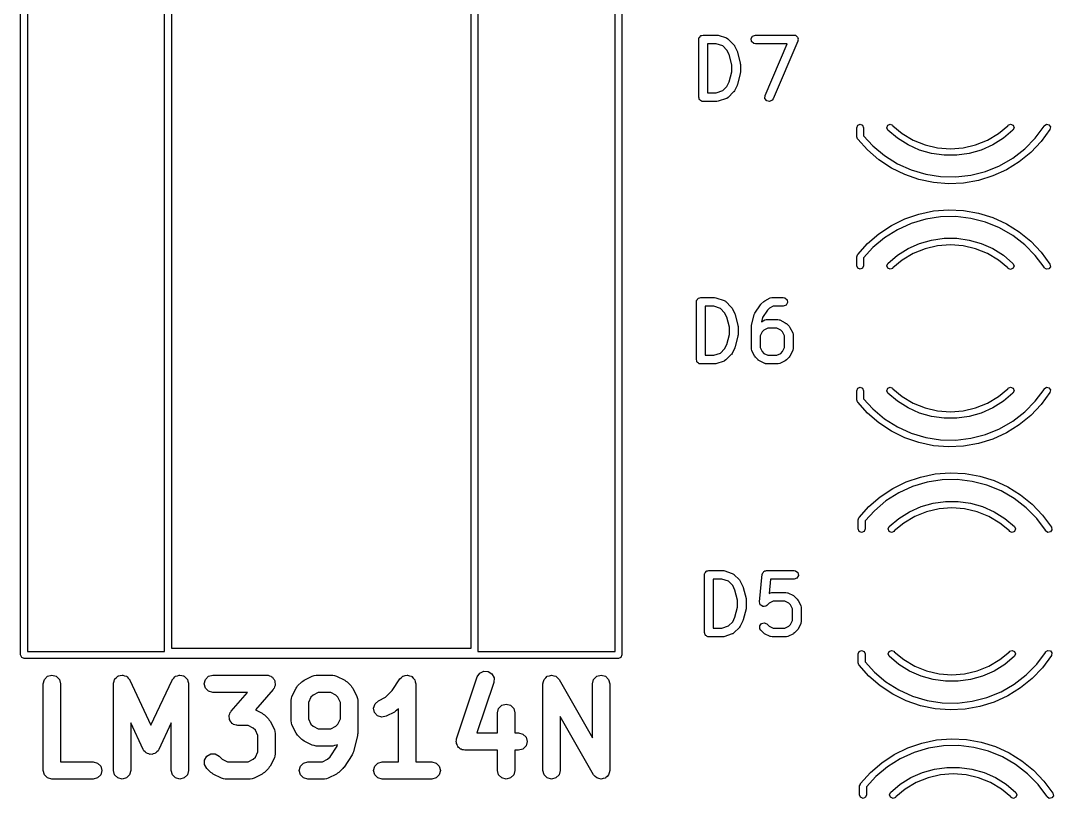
# Model space of a CAD drawing. Extents: x 10 to 287, y -200 to -10.
# Drawn here: x 156.92 to 174.78, y -107.31 to -93.86 of the extents above; entities that cross this region are included whole.
import ezdxf

# ---------------------------------------------------------------- set-up
doc = ezdxf.new("R2010")
doc.units = 0
doc.layers.add('BLACK', color=7, linetype='CONTINUOUS')

msp = doc.modelspace()

# ---------------------------------------------------------------- linework, layer by layer
at = {"layer": 'BLACK', "linetype": 'CONTINUOUS'}
for p, q in [((156.92, -104.83), (156.92, -81.73)), ((157.04, -81.79), (157.04, -104.77)), ((159.41, -104.77), (159.41, -81.79)), ((164.83, -81.79), (164.83, -104.77)), ((167.2, -104.77), (167.2, -81.79)), ((167.32, -81.73), (167.32, -104.83)), ((159.53, -81.85), (159.53, -104.71)), ((164.71, -104.71), (164.71, -81.85)), ((168.664, -94.1418), (168.674, -94.1249)), ((168.674, -94.1249), (168.68, -94.1226)), ((168.68, -94.1226), (168.684, -94.1174)), ((168.684, -94.1174), (168.704, -94.114)), ((168.704, -94.114), (168.722, -94.1074)), ((168.722, -94.1074), (168.96, -94.1074)), ((168.96, -94.1074), (168.982, -94.1113)), ((168.982, -94.1113), (168.984, -94.1112)), ((168.984, -94.1112), (169.127, -94.1588)), ((169.553, -94.1694), (169.578, -94.1249)), ((169.578, -94.1249), (169.627, -94.1074)), ((169.627, -94.1074), (170.293, -94.1074)), ((170.293, -94.1074), (170.319, -94.1119)), ((170.319, -94.1119), (170.326, -94.1176)), ((170.326, -94.1176), (170.334, -94.1196)), ((170.334, -94.1196), (170.345, -94.1336)), ((168.647, -94.1824), (168.649, -94.1726)), ((168.647, -95.1824), (168.647, -94.1824)), ((168.648, -94.1694), (168.65, -94.1665)), ((168.649, -94.1726), (168.648, -94.1694)), ((168.65, -94.1665), (168.651, -94.1567)), ((168.651, -94.1567), (168.664, -94.1418)), ((168.797, -94.2574), (168.797, -95.1074)), ((168.948, -94.2574), (168.797, -94.2574)), ((169.062, -94.2956), (168.948, -94.2574)), ((169.136, -94.3697), (169.062, -94.2956)), ((169.127, -94.1588), (169.149, -94.1713)), ((169.149, -94.1713), (169.152, -94.1751)), ((169.152, -94.1751), (169.156, -94.177)), ((169.156, -94.177), (169.251, -94.2722)), ((169.251, -94.2722), (169.264, -94.2906)), ((169.264, -94.2906), (169.265, -94.2917)), ((169.265, -94.2917), (169.313, -94.3869)), ((169.562, -94.2199), (169.553, -94.1694)), ((169.601, -94.2529), (169.562, -94.2199)), ((169.627, -94.2574), (169.601, -94.2529)), ((170.18, -94.2574), (169.627, -94.2574)), ((169.796, -95.1528), (170.18, -94.2574)), ((170.362, -94.2119), (169.934, -95.2119)), ((170.345, -94.1336), (170.358, -94.1449)), ((170.358, -94.1449), (170.36, -94.1536)), ((170.36, -94.1536), (170.365, -94.1607)), ((170.363, -94.2031), (170.362, -94.2119)), ((170.367, -94.1954), (170.363, -94.2031)), ((170.365, -94.1607), (170.364, -94.1782)), ((170.364, -94.1782), (170.367, -94.1954)), ((169.175, -94.4467), (169.136, -94.3697)), ((169.218, -94.6202), (169.175, -94.4467)), ((169.313, -94.3869), (169.316, -94.3993)), ((169.316, -94.3993), (169.318, -94.4023)), ((169.318, -94.4023), (169.366, -94.5928)), ((169.218, -94.7446), (169.218, -94.6202)), ((169.366, -94.5928), (169.367, -94.6077)), ((169.367, -94.6077), (169.368, -94.611)), ((169.368, -94.611), (169.368, -94.7538)), ((169.175, -94.9181), (169.218, -94.7446)), ((169.366, -94.772), (169.318, -94.9625)), ((169.368, -94.7538), (169.366, -94.7686)), ((169.366, -94.7686), (169.366, -94.772)), ((169.062, -95.0692), (169.136, -94.9951)), ((169.136, -94.9951), (169.175, -94.9181)), ((169.313, -94.9778), (169.265, -95.0731)), ((169.318, -94.9625), (169.313, -94.9743)), ((169.313, -94.9743), (169.313, -94.9778)), ((168.654, -95.2007), (168.647, -95.1824)), ((168.797, -95.1074), (168.948, -95.1074)), ((168.948, -95.1074), (169.062, -95.0692)), ((169.156, -95.1878), (169.135, -95.2027)), ((169.251, -95.0926), (169.156, -95.1878)), ((169.252, -95.0911), (169.251, -95.0926)), ((169.265, -95.0731), (169.252, -95.0911)), ((169.793, -95.2041), (169.796, -95.1528)), ((168.657, -95.2199), (168.654, -95.2007)), ((168.662, -95.2242), (168.657, -95.2199)), ((168.664, -95.2306), (168.662, -95.2242)), ((168.681, -95.2403), (168.664, -95.2306)), ((168.696, -95.2529), (168.681, -95.2403)), ((168.706, -95.2546), (168.696, -95.2529)), ((168.709, -95.2562), (168.706, -95.2546)), ((168.712, -95.2557), (168.709, -95.2562)), ((168.722, -95.2574), (168.712, -95.2557)), ((168.96, -95.2574), (168.722, -95.2574)), ((168.962, -95.2568), (168.96, -95.2574)), ((168.984, -95.2535), (168.962, -95.2568)), ((169.127, -95.2059), (168.984, -95.2535)), ((169.13, -95.2031), (169.127, -95.2059)), ((169.135, -95.2027), (169.13, -95.2031)), ((169.824, -95.2451), (169.793, -95.2041)), ((169.874, -95.2569), (169.824, -95.2451)), ((169.919, -95.2337), (169.874, -95.2569)), ((169.934, -95.2119), (169.919, -95.2337)), ((171.38, -95.71), (171.398, -95.6676)), ((171.38, -95.866), (171.38, -95.71)), ((171.398, -95.6676), (171.44, -95.65)), ((171.44, -95.65), (171.482, -95.6676)), ((171.482, -95.6676), (171.5, -95.71)), ((171.5, -95.71), (171.5, -95.8492)), ((171.899, -95.7111), (171.916, -95.6684)), ((171.917, -95.7532), (171.899, -95.7111)), ((171.916, -95.6684), (171.958, -95.65)), ((171.958, -95.65), (172.001, -95.6668)), ((172.001, -95.6668), (172.004, -95.6754)), ((172.004, -95.6754), (172.168, -95.8108)), ((173.832, -95.8107), (173.996, -95.6752)), ((173.996, -95.6752), (173.999, -95.6666)), ((173.999, -95.6666), (174.042, -95.6498)), ((174.042, -95.6498), (174.084, -95.6682)), ((174.101, -95.7109), (174.083, -95.753)), ((174.084, -95.6682), (174.101, -95.7109)), ((174.469, -95.8887), (174.62, -95.686)), ((174.62, -95.686), (174.622, -95.6761)), ((174.622, -95.6761), (174.66, -95.65)), ((174.66, -95.65), (174.705, -95.6582)), ((174.705, -95.6582), (174.731, -95.6959)), ((174.731, -95.6959), (174.723, -95.7411)), ((171.388, -95.8853), (171.38, -95.866)), ((171.393, -95.9028), (171.388, -95.8853)), ((171.397, -95.9074), (171.393, -95.9028)), ((171.393, -95.9028), (171.393, -95.9028)), ((171.398, -95.9084), (171.397, -95.9074)), ((171.398, -95.9087), (171.398, -95.9084)), ((171.567, -96.0955), (171.398, -95.9087)), ((171.5, -95.8492), (171.66, -96.0251)), ((172.084, -95.8928), (171.917, -95.7532)), ((171.917, -95.7532), (171.917, -95.7532)), ((172.268, -96.0079), (172.084, -95.8928)), ((172.168, -95.8108), (172.359, -95.924)), ((173.642, -95.9239), (173.832, -95.8107)), ((173.916, -95.8926), (173.732, -96.0077)), ((174.083, -95.753), (173.916, -95.8926)), ((174.285, -96.0758), (174.469, -95.8887)), ((174.723, -95.7411), (174.569, -95.9497)), ((174.723, -95.7411), (174.723, -95.7411)), ((171.66, -96.0251), (171.861, -96.1935)), ((172.467, -96.0962), (172.268, -96.0079)), ((172.359, -95.924), (172.564, -96.0068)), ((172.564, -96.0068), (172.779, -96.0573)), ((172.779, -96.0573), (173, -96.0742)), ((173, -96.0742), (173.221, -96.0573)), ((173.221, -96.0573), (173.436, -96.0068)), ((173.436, -96.0068), (173.642, -95.9239)), ((173.732, -96.0077), (173.533, -96.0961)), ((174.078, -96.2363), (174.285, -96.0758)), ((174.569, -95.9497), (174.39, -96.1372)), ((171.763, -96.2647), (171.567, -96.0955)), ((171.979, -96.4078), (171.763, -96.2647)), ((171.861, -96.1935), (172.083, -96.3332)), ((172.676, -96.156), (172.467, -96.0962)), ((172.891, -96.1862), (172.676, -96.156)), ((173.109, -96.1862), (172.891, -96.1862)), ((173.324, -96.156), (173.109, -96.1862)), ((173.533, -96.0961), (173.324, -96.156)), ((173.851, -96.3673), (174.078, -96.2363)), ((174.39, -96.1372), (174.188, -96.3006)), ((172.212, -96.5225), (171.979, -96.4078)), ((172.083, -96.3332), (172.321, -96.4416)), ((172.321, -96.4416), (172.573, -96.5167)), ((173.608, -96.4664), (173.851, -96.3673)), ((173.968, -96.4372), (173.732, -96.545)), ((174.188, -96.3006), (173.968, -96.4372)), ((172.457, -96.6068), (172.212, -96.5225)), ((172.711, -96.6595), (172.457, -96.6068)), ((172.573, -96.5167), (172.832, -96.5572)), ((172.832, -96.5572), (173.094, -96.5622)), ((173.094, -96.5622), (173.354, -96.5318)), ((173.484, -96.622), (173.229, -96.6672)), ((173.354, -96.5318), (173.608, -96.4664)), ((173.732, -96.545), (173.484, -96.622)), ((172.97, -96.6798), (172.711, -96.6595)), ((173.229, -96.6672), (172.97, -96.6798)), ((172.457, -97.2032), (172.711, -97.1505)), ((172.711, -97.1505), (172.97, -97.1302)), ((172.97, -97.1302), (173.229, -97.1428)), ((173.229, -97.1428), (173.484, -97.188)), ((171.979, -97.4022), (172.212, -97.2875)), ((172.212, -97.2875), (172.457, -97.2032)), ((172.573, -97.2933), (172.321, -97.3684)), ((172.832, -97.2528), (172.573, -97.2933)), ((173.094, -97.2478), (172.832, -97.2528)), ((173.354, -97.2782), (173.094, -97.2478)), ((173.608, -97.3436), (173.354, -97.2782)), ((173.484, -97.188), (173.732, -97.265)), ((173.732, -97.265), (173.968, -97.3728)), ((171.763, -97.5453), (171.979, -97.4022)), ((172.083, -97.4768), (171.861, -97.6165)), ((172.321, -97.3684), (172.083, -97.4768)), ((173.851, -97.4427), (173.608, -97.3436)), ((174.078, -97.5737), (173.851, -97.4427)), ((173.968, -97.3728), (174.188, -97.5094)), ((174.188, -97.5094), (174.39, -97.6728)), ((171.567, -97.7145), (171.763, -97.5453)), ((171.861, -97.6165), (171.66, -97.7849)), ((172.467, -97.7138), (172.676, -97.654)), ((172.676, -97.654), (172.891, -97.6238)), ((172.891, -97.6238), (173.109, -97.6238)), ((173.109, -97.6238), (173.324, -97.654)), ((173.324, -97.654), (173.533, -97.7139)), ((174.285, -97.7342), (174.078, -97.5737)), ((174.39, -97.6728), (174.569, -97.8603)), ((171.398, -97.9013), (171.567, -97.7145)), ((171.66, -97.7849), (171.5, -97.9608)), ((172.084, -97.9172), (172.268, -97.8021)), ((172.268, -97.8021), (172.467, -97.7138)), ((172.564, -97.8032), (172.359, -97.886)), ((172.779, -97.7527), (172.564, -97.8032)), ((173, -97.7358), (172.779, -97.7527)), ((173.221, -97.7527), (173, -97.7358)), ((173.436, -97.8032), (173.221, -97.7527)), ((173.642, -97.8861), (173.436, -97.8032)), ((173.533, -97.7139), (173.732, -97.8023)), ((173.732, -97.8023), (173.916, -97.9174)), ((174.469, -97.9213), (174.285, -97.7342)), ((174.569, -97.8603), (174.723, -98.0689)), ((171.38, -97.944), (171.388, -97.9247)), ((171.38, -98.1), (171.38, -97.944)), ((171.388, -97.9247), (171.393, -97.9072)), ((171.393, -97.9072), (171.397, -97.9026)), ((171.393, -97.9072), (171.393, -97.9072)), ((171.397, -97.9026), (171.398, -97.9016)), ((171.398, -97.9016), (171.398, -97.9013)), ((171.5, -97.9608), (171.5, -98.1)), ((171.899, -98.0989), (171.917, -98.0568)), ((171.917, -98.0568), (172.084, -97.9172)), ((171.917, -98.0568), (171.917, -98.0568)), ((172.168, -97.9992), (172.004, -98.1346)), ((172.359, -97.886), (172.168, -97.9992)), ((173.832, -97.9993), (173.642, -97.8861)), ((173.996, -98.1348), (173.832, -97.9993)), ((173.916, -97.9174), (174.083, -98.057)), ((174.62, -98.124), (174.469, -97.9213)), ((171.398, -98.1424), (171.38, -98.1)), ((171.44, -98.16), (171.398, -98.1424)), ((171.482, -98.1424), (171.44, -98.16)), ((171.5, -98.1), (171.482, -98.1424)), ((171.916, -98.1416), (171.899, -98.0989)), ((171.958, -98.16), (171.916, -98.1416)), ((172.001, -98.1432), (171.958, -98.16)), ((172.004, -98.1346), (172.001, -98.1432)), ((173.999, -98.1434), (173.996, -98.1348)), ((174.042, -98.1602), (173.999, -98.1434)), ((174.084, -98.1418), (174.042, -98.1602)), ((174.083, -98.057), (174.101, -98.0991)), ((174.101, -98.0991), (174.084, -98.1418)), ((174.622, -98.1339), (174.62, -98.124)), ((174.66, -98.16), (174.622, -98.1339)), ((174.705, -98.1518), (174.66, -98.16)), ((174.731, -98.114), (174.705, -98.1518)), ((174.723, -98.0689), (174.723, -98.0689)), ((174.723, -98.0689), (174.731, -98.114)), ((168.607, -98.7224), (168.609, -98.7126)), ((168.607, -99.7224), (168.607, -98.7224)), ((168.608, -98.7094), (168.61, -98.7065)), ((168.609, -98.7126), (168.608, -98.7094)), ((168.61, -98.7065), (168.611, -98.6967)), ((168.611, -98.6967), (168.624, -98.6818)), ((168.624, -98.6818), (168.634, -98.6649)), ((168.634, -98.6649), (168.64, -98.6626)), ((168.64, -98.6626), (168.644, -98.6574)), ((168.644, -98.6574), (168.664, -98.654)), ((168.664, -98.654), (168.682, -98.6474)), ((168.682, -98.6474), (168.92, -98.6474)), ((168.92, -98.6474), (168.942, -98.6513)), ((168.942, -98.6513), (168.944, -98.6512)), ((168.944, -98.6512), (169.087, -98.6988)), ((169.087, -98.6988), (169.109, -98.7113)), ((169.109, -98.7113), (169.112, -98.7151)), ((169.112, -98.7151), (169.116, -98.717)), ((169.116, -98.717), (169.211, -98.8122)), ((169.715, -98.776), (169.723, -98.7678)), ((169.723, -98.7678), (169.724, -98.7646)), ((169.724, -98.7646), (169.772, -98.717)), ((169.772, -98.717), (169.79, -98.7041)), ((169.79, -98.7041), (169.791, -98.7029)), ((169.791, -98.7029), (169.886, -98.6553)), ((169.886, -98.6553), (169.911, -98.6479)), ((169.911, -98.6479), (169.916, -98.6489)), ((169.916, -98.6489), (169.92, -98.6474)), ((169.92, -98.6474), (170.11, -98.6474)), ((170.11, -98.6474), (170.136, -98.6519)), ((170.136, -98.6519), (170.175, -98.6849)), ((170.184, -98.7354), (170.159, -98.7798)), ((170.175, -98.6849), (170.184, -98.7354)), ((168.757, -98.7974), (168.757, -99.6474)), ((168.908, -98.7974), (168.757, -98.7974)), ((169.022, -98.8356), (168.908, -98.7974)), ((169.096, -98.9097), (169.022, -98.8356)), ((169.135, -98.9867), (169.096, -98.9097)), ((169.211, -98.8122), (169.224, -98.8306)), ((169.224, -98.8306), (169.225, -98.8317)), ((169.225, -98.8317), (169.273, -98.9269)), ((169.273, -98.9269), (169.276, -98.9393)), ((169.276, -98.9393), (169.278, -98.9423)), ((169.278, -98.9423), (169.326, -99.1328)), ((169.562, -99.1328), (169.609, -98.9423)), ((169.609, -98.9423), (169.619, -98.9193)), ((169.619, -98.9189), (169.715, -98.776)), ((169.619, -98.9193), (169.619, -98.9189)), ((169.835, -98.8654), (169.752, -98.9913)), ((169.869, -98.8316), (169.835, -98.8654)), ((169.938, -98.7974), (169.869, -98.8316)), ((170.11, -98.7974), (169.938, -98.7974)), ((170.159, -98.7798), (170.11, -98.7974)), ((169.178, -99.1602), (169.135, -98.9867)), ((169.752, -98.9913), (169.733, -99.0654)), ((169.733, -99.0654), (169.791, -99.0363)), ((169.791, -99.0363), (169.816, -99.0288)), ((169.816, -99.0288), (169.821, -99.0299)), ((169.821, -99.0299), (169.825, -99.0283)), ((169.825, -99.0283), (170.015, -99.0283)), ((170.015, -99.0283), (170.041, -99.0329)), ((170.041, -99.0329), (170.044, -99.0357)), ((170.044, -99.0357), (170.049, -99.0363)), ((170.049, -99.0363), (170.144, -99.0839)), ((170.144, -99.0839), (170.162, -99.0972)), ((170.162, -99.0972), (170.164, -99.0979)), ((170.164, -99.0979), (170.211, -99.1455)), ((169.135, -99.4581), (169.178, -99.2846)), ((169.178, -99.2846), (169.178, -99.1602)), ((169.326, -99.1328), (169.327, -99.1477)), ((169.328, -99.2938), (169.326, -99.3086)), ((169.327, -99.1477), (169.328, -99.151)), ((169.328, -99.151), (169.328, -99.2938)), ((169.559, -99.151), (169.562, -99.1362)), ((169.559, -99.5319), (169.559, -99.151)), ((169.562, -99.1362), (169.562, -99.1328)), ((169.744, -99.243), (169.709, -99.3115)), ((169.774, -99.2126), (169.744, -99.243)), ((169.842, -99.1783), (169.774, -99.2126)), ((169.998, -99.1783), (169.842, -99.1783)), ((170.066, -99.2126), (169.998, -99.1783)), ((170.096, -99.243), (170.066, -99.2126)), ((170.131, -99.3115), (170.096, -99.243)), ((170.211, -99.1455), (170.224, -99.1639)), ((170.224, -99.1639), (170.225, -99.165)), ((170.225, -99.165), (170.273, -99.2603)), ((170.273, -99.2603), (170.28, -99.2852)), ((170.28, -99.2852), (170.279, -99.2896)), ((170.279, -99.2896), (170.281, -99.2938)), ((170.281, -99.2938), (170.281, -99.5319)), ((169.096, -99.5351), (169.135, -99.4581)), ((169.326, -99.312), (169.278, -99.5025)), ((169.326, -99.3086), (169.326, -99.312)), ((169.709, -99.3115), (169.709, -99.5142)), ((170.131, -99.5142), (170.131, -99.3115)), ((168.757, -99.6474), (168.908, -99.6474)), ((168.908, -99.6474), (169.022, -99.6092)), ((169.022, -99.6092), (169.096, -99.5351)), ((169.211, -99.6326), (169.116, -99.7278)), ((169.212, -99.6311), (169.211, -99.6326)), ((169.225, -99.6131), (169.212, -99.6311)), ((169.273, -99.5178), (169.225, -99.6131)), ((169.278, -99.5025), (169.273, -99.5143)), ((169.273, -99.5143), (169.273, -99.5178)), ((169.561, -99.5361), (169.559, -99.5319)), ((169.56, -99.5405), (169.561, -99.5361)), ((169.567, -99.5654), (169.56, -99.5405)), ((169.615, -99.6607), (169.567, -99.5654)), ((169.616, -99.6618), (169.615, -99.6607)), ((169.629, -99.6802), (169.616, -99.6618)), ((169.709, -99.5142), (169.744, -99.5827)), ((169.744, -99.5827), (169.774, -99.6131)), ((169.774, -99.6131), (169.842, -99.6474)), ((169.842, -99.6474), (169.998, -99.6474)), ((169.998, -99.6474), (170.066, -99.6131)), ((170.066, -99.6131), (170.096, -99.5827)), ((170.096, -99.5827), (170.131, -99.5142)), ((170.225, -99.6607), (170.212, -99.6787)), ((170.273, -99.5654), (170.225, -99.6607)), ((170.276, -99.5576), (170.273, -99.561)), ((170.273, -99.561), (170.273, -99.5654)), ((170.281, -99.5319), (170.276, -99.5576)), ((168.614, -99.7407), (168.607, -99.7224)), ((168.617, -99.7599), (168.614, -99.7407)), ((168.622, -99.7642), (168.617, -99.7599)), ((168.624, -99.7706), (168.622, -99.7642)), ((168.641, -99.7803), (168.624, -99.7706)), ((168.656, -99.7929), (168.641, -99.7803)), ((168.666, -99.7946), (168.656, -99.7929)), ((168.669, -99.7962), (168.666, -99.7946)), ((168.672, -99.7957), (168.669, -99.7962)), ((168.682, -99.7974), (168.672, -99.7957)), ((168.92, -99.7974), (168.682, -99.7974)), ((168.922, -99.7968), (168.92, -99.7974)), ((168.944, -99.7935), (168.922, -99.7968)), ((169.087, -99.7459), (168.944, -99.7935)), ((169.09, -99.7431), (169.087, -99.7459)), ((169.095, -99.7427), (169.09, -99.7431)), ((169.116, -99.7278), (169.095, -99.7427)), ((169.676, -99.7278), (169.629, -99.6802)), ((169.678, -99.7285), (169.676, -99.7278)), ((169.696, -99.7418), (169.678, -99.7285)), ((169.791, -99.7895), (169.696, -99.7418)), ((169.796, -99.79), (169.791, -99.7895)), ((169.799, -99.7929), (169.796, -99.79)), ((169.825, -99.7974), (169.799, -99.7929)), ((170.015, -99.7974), (169.825, -99.7974)), ((170.019, -99.7958), (170.015, -99.7974)), ((170.024, -99.7969), (170.019, -99.7958)), ((170.049, -99.7895), (170.024, -99.7969)), ((170.144, -99.7418), (170.049, -99.7895)), ((170.145, -99.7407), (170.144, -99.7418)), ((170.164, -99.7278), (170.145, -99.7407)), ((170.211, -99.6802), (170.164, -99.7278)), ((170.212, -99.6787), (170.211, -99.6802)), ((171.398, -100.218), (171.44, -100.2)), ((171.44, -100.2), (171.482, -100.218)), ((171.916, -100.218), (171.958, -100.2)), ((171.958, -100.2), (172.001, -100.217)), ((173.999, -100.217), (174.042, -100.2)), ((174.042, -100.2), (174.084, -100.218)), ((174.622, -100.226), (174.66, -100.2)), ((174.66, -100.2), (174.705, -100.208)), ((171.38, -100.26), (171.398, -100.218)), ((171.38, -100.416), (171.38, -100.26)), ((171.482, -100.218), (171.5, -100.26)), ((171.5, -100.26), (171.5, -100.399)), ((171.899, -100.261), (171.916, -100.218)), ((171.917, -100.303), (171.899, -100.261)), ((172.084, -100.443), (171.917, -100.303)), ((171.917, -100.303), (171.917, -100.303)), ((172.001, -100.217), (172.004, -100.225)), ((172.004, -100.225), (172.168, -100.361)), ((172.168, -100.361), (172.359, -100.474)), ((173.642, -100.474), (173.832, -100.361)), ((173.832, -100.361), (173.996, -100.225)), ((174.083, -100.303), (173.916, -100.443)), ((173.996, -100.225), (173.999, -100.217)), ((174.101, -100.261), (174.083, -100.303)), ((174.084, -100.218), (174.101, -100.261)), ((174.469, -100.439), (174.62, -100.236)), ((174.723, -100.291), (174.569, -100.5)), ((174.62, -100.236), (174.622, -100.226)), ((174.705, -100.208), (174.731, -100.246)), ((174.731, -100.246), (174.723, -100.291)), ((174.723, -100.291), (174.723, -100.291)), ((171.388, -100.435), (171.38, -100.416)), ((171.393, -100.453), (171.388, -100.435)), ((171.397, -100.457), (171.393, -100.453)), ((171.393, -100.453), (171.393, -100.453)), ((171.398, -100.458), (171.397, -100.457)), ((171.398, -100.459), (171.398, -100.458)), ((171.567, -100.645), (171.398, -100.459)), ((171.5, -100.399), (171.66, -100.575)), ((172.268, -100.558), (172.084, -100.443)), ((172.359, -100.474), (172.564, -100.557)), ((172.564, -100.557), (172.779, -100.607)), ((173.221, -100.607), (173.436, -100.557)), ((173.436, -100.557), (173.642, -100.474)), ((173.916, -100.443), (173.732, -100.558)), ((174.285, -100.626), (174.469, -100.439)), ((174.569, -100.5), (174.39, -100.687)), ((171.763, -100.815), (171.567, -100.645)), ((171.66, -100.575), (171.861, -100.744)), ((172.467, -100.646), (172.268, -100.558)), ((172.676, -100.706), (172.467, -100.646)), ((172.891, -100.736), (172.676, -100.706)), ((172.779, -100.607), (173, -100.624)), ((173.109, -100.736), (172.891, -100.736)), ((173, -100.624), (173.221, -100.607)), ((173.324, -100.706), (173.109, -100.736)), ((173.533, -100.646), (173.324, -100.706)), ((173.732, -100.558), (173.533, -100.646)), ((174.078, -100.786), (174.285, -100.626)), ((174.39, -100.687), (174.188, -100.851)), ((171.979, -100.958), (171.763, -100.815)), ((171.861, -100.744), (172.083, -100.883)), ((172.083, -100.883), (172.321, -100.992)), ((173.851, -100.917), (174.078, -100.786)), ((174.188, -100.851), (173.968, -100.987)), ((172.212, -101.072), (171.979, -100.958)), ((172.457, -101.157), (172.212, -101.072)), ((172.321, -100.992), (172.573, -101.067)), ((172.573, -101.067), (172.832, -101.107)), ((173.094, -101.112), (173.354, -101.082)), ((173.354, -101.082), (173.608, -101.016)), ((173.608, -101.016), (173.851, -100.917)), ((173.968, -100.987), (173.732, -101.095)), ((172.711, -101.21), (172.457, -101.157)), ((172.97, -101.23), (172.711, -101.21)), ((172.832, -101.107), (173.094, -101.112)), ((173.229, -101.217), (172.97, -101.23)), ((173.484, -101.172), (173.229, -101.217)), ((173.732, -101.095), (173.484, -101.172)), ((172.237, -101.838), (172.482, -101.753)), ((172.482, -101.753), (172.736, -101.7)), ((172.857, -101.803), (172.598, -101.843)), ((172.736, -101.7), (172.995, -101.68)), ((173.119, -101.798), (172.857, -101.803)), ((172.995, -101.68), (173.254, -101.693)), ((173.379, -101.828), (173.119, -101.798)), ((173.254, -101.693), (173.509, -101.738)), ((173.509, -101.738), (173.757, -101.815)), ((171.788, -102.095), (172.004, -101.952)), ((172.004, -101.952), (172.237, -101.838)), ((172.346, -101.918), (172.108, -102.027)), ((172.598, -101.843), (172.346, -101.918)), ((173.633, -101.894), (173.379, -101.828)), ((173.876, -101.993), (173.633, -101.894)), ((173.757, -101.815), (173.993, -101.923)), ((173.993, -101.923), (174.213, -102.059)), ((171.592, -102.265), (171.788, -102.095)), ((172.108, -102.027), (171.886, -102.166)), ((174.103, -102.124), (173.876, -101.993)), ((174.31, -102.284), (174.103, -102.124)), ((174.213, -102.059), (174.415, -102.223)), ((171.423, -102.451), (171.592, -102.265)), ((171.685, -102.335), (171.525, -102.511)), ((171.886, -102.166), (171.685, -102.335)), ((172.293, -102.352), (172.492, -102.264)), ((172.492, -102.264), (172.701, -102.204)), ((172.804, -102.303), (172.589, -102.353)), ((172.701, -102.204), (172.916, -102.174)), ((173.025, -102.286), (172.804, -102.303)), ((172.916, -102.174), (173.134, -102.174)), ((173.246, -102.303), (173.025, -102.286)), ((173.134, -102.174), (173.349, -102.204)), ((173.461, -102.353), (173.246, -102.303)), ((173.349, -102.204), (173.558, -102.264)), ((173.558, -102.264), (173.757, -102.352)), ((174.494, -102.471), (174.31, -102.284)), ((174.415, -102.223), (174.594, -102.41)), ((171.405, -102.494), (171.413, -102.475)), ((171.405, -102.65), (171.405, -102.494)), ((171.413, -102.475), (171.418, -102.457)), ((171.418, -102.457), (171.422, -102.453)), ((171.418, -102.457), (171.418, -102.457)), ((171.422, -102.453), (171.423, -102.452)), ((171.423, -102.452), (171.423, -102.451)), ((171.525, -102.511), (171.525, -102.65)), ((171.942, -102.607), (172.109, -102.467)), ((172.109, -102.467), (172.293, -102.352)), ((172.384, -102.436), (172.193, -102.549)), ((172.589, -102.353), (172.384, -102.436)), ((173.667, -102.436), (173.461, -102.353)), ((173.857, -102.549), (173.667, -102.436)), ((173.757, -102.352), (173.941, -102.467)), ((173.941, -102.467), (174.108, -102.607)), ((174.645, -102.674), (174.494, -102.471)), ((174.594, -102.41), (174.748, -102.619)), ((171.423, -102.692), (171.405, -102.65)), ((171.465, -102.71), (171.423, -102.692)), ((171.507, -102.692), (171.465, -102.71)), ((171.525, -102.65), (171.507, -102.692)), ((171.924, -102.649), (171.942, -102.607)), ((171.941, -102.692), (171.924, -102.649)), ((171.983, -102.71), (171.941, -102.692)), ((171.942, -102.607), (171.942, -102.607)), ((172.026, -102.693), (171.983, -102.71)), ((172.029, -102.685), (172.026, -102.693)), ((172.193, -102.549), (172.029, -102.685)), ((174.021, -102.685), (173.857, -102.549)), ((174.024, -102.693), (174.021, -102.685)), ((174.067, -102.71), (174.024, -102.693)), ((174.109, -102.692), (174.067, -102.71)), ((174.108, -102.607), (174.126, -102.649)), ((174.126, -102.649), (174.109, -102.692)), ((174.647, -102.684), (174.645, -102.674)), ((174.685, -102.71), (174.647, -102.684)), ((174.756, -102.664), (174.73, -102.702)), ((174.748, -102.619), (174.748, -102.619)), ((174.748, -102.619), (174.756, -102.664)), ((174.73, -102.702), (174.685, -102.71)), ((168.751, -103.417), (168.764, -103.402)), ((168.764, -103.402), (168.774, -103.385)), ((168.774, -103.385), (168.78, -103.383)), ((168.78, -103.383), (168.784, -103.377)), ((168.784, -103.377), (168.804, -103.374)), ((168.804, -103.374), (168.822, -103.367)), ((168.822, -103.367), (169.06, -103.367)), ((169.06, -103.367), (169.082, -103.371)), ((169.082, -103.371), (169.084, -103.371)), ((169.084, -103.371), (169.227, -103.419)), ((169.75, -103.427), (169.754, -103.41)), ((169.754, -103.41), (169.766, -103.399)), ((169.766, -103.399), (169.774, -103.385)), ((169.774, -103.385), (169.784, -103.381)), ((169.784, -103.381), (169.791, -103.374)), ((169.791, -103.374), (169.807, -103.373)), ((169.807, -103.373), (169.822, -103.367)), ((169.822, -103.367), (170.298, -103.367)), ((170.298, -103.367), (170.324, -103.372)), ((170.324, -103.372), (170.363, -103.405)), ((170.363, -103.405), (170.372, -103.455)), ((168.747, -103.442), (168.749, -103.433)), ((168.747, -104.442), (168.747, -103.442)), ((168.748, -103.429), (168.75, -103.426)), ((168.749, -103.433), (168.748, -103.429)), ((168.75, -103.426), (168.751, -103.417)), ((168.897, -103.517), (168.897, -104.367)), ((169.048, -103.517), (168.897, -103.517)), ((169.162, -103.556), (169.048, -103.517)), ((169.236, -103.63), (169.162, -103.556)), ((169.227, -103.419), (169.249, -103.431)), ((169.249, -103.431), (169.252, -103.435)), ((169.252, -103.435), (169.256, -103.437)), ((169.256, -103.437), (169.351, -103.532)), ((169.351, -103.532), (169.364, -103.551)), ((169.364, -103.551), (169.365, -103.552)), ((169.365, -103.552), (169.413, -103.647)), ((169.7, -103.911), (169.747, -103.435)), ((169.747, -103.435), (169.748, -103.431)), ((169.748, -103.429), (169.75, -103.427)), ((169.748, -103.431), (169.748, -103.429)), ((169.89, -103.517), (169.865, -103.766)), ((170.298, -103.517), (169.89, -103.517)), ((170.346, -103.5), (170.298, -103.517)), ((170.372, -103.455), (170.346, -103.5)), ((169.275, -103.707), (169.236, -103.63)), ((169.318, -103.88), (169.275, -103.707)), ((169.413, -103.647), (169.416, -103.659)), ((169.416, -103.659), (169.418, -103.662)), ((169.418, -103.662), (169.466, -103.853)), ((169.865, -103.766), (169.884, -103.756)), ((169.884, -103.756), (169.909, -103.749)), ((169.909, -103.749), (169.913, -103.75)), ((169.913, -103.75), (169.917, -103.748)), ((169.917, -103.748), (170.155, -103.748)), ((170.155, -103.748), (170.181, -103.753)), ((170.181, -103.753), (170.184, -103.756)), ((170.184, -103.756), (170.189, -103.756)), ((170.189, -103.756), (170.284, -103.804)), ((169.318, -104.005), (169.318, -103.88)), ((169.466, -103.853), (169.467, -103.868)), ((169.467, -103.868), (169.468, -103.871)), ((169.468, -103.871), (169.468, -104.014)), ((169.7, -103.912), (169.7, -103.911)), ((169.706, -103.936), (169.7, -103.912)), ((169.7, -103.912), (169.7, -103.912)), ((169.712, -103.961), (169.706, -103.936)), ((169.866, -103.933), (169.827, -103.972)), ((169.935, -103.898), (169.866, -103.933)), ((170.138, -103.898), (169.935, -103.898)), ((170.206, -103.933), (170.138, -103.898)), ((170.236, -103.963), (170.206, -103.933)), ((170.284, -103.804), (170.302, -103.817)), ((170.302, -103.817), (170.304, -103.818)), ((170.304, -103.818), (170.351, -103.866)), ((170.351, -103.866), (170.364, -103.884)), ((170.364, -103.884), (170.365, -103.885)), ((170.365, -103.885), (170.413, -103.98)), ((169.275, -104.178), (169.318, -104.005)), ((169.466, -104.032), (169.418, -104.222)), ((169.468, -104.014), (169.466, -104.029)), ((169.466, -104.029), (169.466, -104.032)), ((169.713, -103.961), (169.712, -103.961)), ((169.713, -103.962), (169.713, -103.961)), ((169.733, -103.976), (169.713, -103.962)), ((169.754, -103.991), (169.733, -103.976)), ((169.755, -103.991), (169.754, -103.991)), ((169.754, -103.991), (169.754, -103.991)), ((169.78, -103.989), (169.755, -103.991)), ((169.805, -103.987), (169.78, -103.989)), ((169.806, -103.987), (169.805, -103.987)), ((169.805, -103.987), (169.805, -103.987)), ((169.827, -103.972), (169.806, -103.987)), ((170.271, -104.032), (170.236, -103.963)), ((170.271, -104.234), (170.271, -104.032)), ((170.413, -103.98), (170.42, -104.005)), ((170.42, -104.005), (170.419, -104.01)), ((170.419, -104.01), (170.421, -104.014)), ((170.421, -104.014), (170.421, -104.252)), ((169.162, -104.329), (169.236, -104.255)), ((169.236, -104.255), (169.275, -104.178)), ((169.413, -104.238), (169.365, -104.333)), ((169.418, -104.222), (169.413, -104.234)), ((169.413, -104.234), (169.413, -104.238)), ((169.702, -104.328), (169.731, -104.286)), ((169.731, -104.286), (169.781, -104.272)), ((169.781, -104.272), (169.827, -104.294)), ((169.827, -104.294), (169.866, -104.333)), ((170.206, -104.333), (170.236, -104.303)), ((170.236, -104.303), (170.271, -104.234)), ((170.413, -104.285), (170.365, -104.381)), ((170.416, -104.278), (170.413, -104.281)), ((170.413, -104.281), (170.413, -104.285)), ((170.421, -104.252), (170.416, -104.278)), ((168.754, -104.461), (168.747, -104.442)), ((168.757, -104.48), (168.754, -104.461)), ((168.762, -104.484), (168.757, -104.48)), ((168.764, -104.491), (168.762, -104.484)), ((168.897, -104.367), (169.048, -104.367)), ((169.048, -104.367), (169.162, -104.329)), ((169.227, -104.466), (169.084, -104.514)), ((169.23, -104.463), (169.227, -104.466)), ((169.235, -104.463), (169.23, -104.463)), ((169.256, -104.448), (169.235, -104.463)), ((169.351, -104.353), (169.256, -104.448)), ((169.352, -104.351), (169.351, -104.353)), ((169.365, -104.333), (169.352, -104.351)), ((169.706, -104.379), (169.702, -104.328)), ((169.721, -104.4), (169.706, -104.379)), ((169.769, -104.448), (169.721, -104.4)), ((169.77, -104.448), (169.769, -104.448)), ((169.788, -104.462), (169.77, -104.448)), ((169.884, -104.509), (169.788, -104.462)), ((169.866, -104.333), (169.935, -104.367)), ((169.935, -104.367), (170.138, -104.367)), ((170.138, -104.367), (170.206, -104.333)), ((170.284, -104.462), (170.189, -104.509)), ((170.285, -104.461), (170.284, -104.462)), ((170.304, -104.448), (170.285, -104.461)), ((170.351, -104.4), (170.304, -104.448)), ((170.352, -104.399), (170.351, -104.4)), ((170.365, -104.381), (170.352, -104.399)), ((168.781, -104.5), (168.764, -104.491)), ((168.796, -104.513), (168.781, -104.5)), ((168.806, -104.515), (168.796, -104.513)), ((168.809, -104.516), (168.806, -104.515)), ((168.812, -104.516), (168.809, -104.516)), ((168.822, -104.517), (168.812, -104.516)), ((169.06, -104.517), (168.822, -104.517)), ((169.062, -104.517), (169.06, -104.517)), ((169.084, -104.514), (169.062, -104.517)), ((169.888, -104.51), (169.884, -104.509)), ((169.891, -104.513), (169.888, -104.51)), ((169.917, -104.517), (169.891, -104.513)), ((170.155, -104.517), (169.917, -104.517)), ((170.159, -104.516), (170.155, -104.517)), ((170.164, -104.517), (170.159, -104.516)), ((170.189, -104.509), (170.164, -104.517)), ((156.938, -104.872), (156.92, -104.83)), ((157.04, -104.77), (159.41, -104.77)), ((159.53, -104.71), (164.71, -104.71)), ((164.83, -104.77), (167.2, -104.77)), ((167.32, -104.83), (167.302, -104.872)), ((171.405, -104.81), (171.423, -104.768)), ((171.405, -104.966), (171.405, -104.81)), ((171.423, -104.768), (171.465, -104.75)), ((171.465, -104.75), (171.507, -104.768)), ((171.507, -104.768), (171.525, -104.81)), ((171.525, -104.81), (171.525, -104.949)), ((171.924, -104.811), (171.941, -104.768)), ((171.942, -104.853), (171.924, -104.811)), ((171.941, -104.768), (171.983, -104.75)), ((171.983, -104.75), (172.026, -104.767)), ((172.026, -104.767), (172.029, -104.775)), ((172.029, -104.775), (172.193, -104.911)), ((173.857, -104.911), (174.021, -104.775)), ((174.021, -104.775), (174.024, -104.767)), ((174.024, -104.767), (174.067, -104.75)), ((174.067, -104.75), (174.109, -104.768)), ((174.126, -104.811), (174.108, -104.853)), ((174.109, -104.768), (174.126, -104.811)), ((174.494, -104.989), (174.645, -104.786)), ((174.748, -104.841), (174.594, -105.05)), ((174.645, -104.786), (174.647, -104.776)), ((174.647, -104.776), (174.685, -104.75)), ((174.685, -104.75), (174.73, -104.758)), ((174.73, -104.758), (174.756, -104.796)), ((174.756, -104.796), (174.748, -104.841)), ((174.748, -104.841), (174.748, -104.841)), ((156.98, -104.89), (156.938, -104.872)), ((167.26, -104.89), (156.98, -104.89)), ((167.302, -104.872), (167.26, -104.89)), ((171.413, -104.985), (171.405, -104.966)), ((171.418, -105.003), (171.413, -104.985)), ((171.422, -105.007), (171.418, -105.003)), ((171.418, -105.003), (171.418, -105.003)), ((171.423, -105.008), (171.422, -105.007)), ((171.423, -105.009), (171.423, -105.008)), ((171.592, -105.195), (171.423, -105.009)), ((171.525, -104.949), (171.685, -105.125)), ((172.109, -104.993), (171.942, -104.853)), ((171.942, -104.853), (171.942, -104.853)), ((172.293, -105.108), (172.109, -104.993)), ((172.193, -104.911), (172.384, -105.024)), ((173.667, -105.024), (173.857, -104.911)), ((173.941, -104.993), (173.757, -105.108)), ((174.108, -104.853), (173.941, -104.993)), ((174.31, -105.176), (174.494, -104.989)), ((157.33, -105.254), (157.385, -105.199)), ((157.385, -105.199), (157.46, -105.179)), ((157.46, -105.179), (157.535, -105.199)), ((157.535, -105.199), (157.59, -105.254)), ((158.576, -105.222), (158.599, -105.199)), ((158.599, -105.199), (158.606, -105.197)), ((158.606, -105.197), (158.611, -105.193)), ((158.611, -105.193), (158.643, -105.187)), ((158.643, -105.187), (158.674, -105.179)), ((158.674, -105.179), (158.681, -105.18)), ((158.681, -105.18), (158.687, -105.179)), ((158.687, -105.179), (158.718, -105.19)), ((158.718, -105.19), (158.749, -105.199)), ((158.749, -105.199), (158.754, -105.203)), ((159.595, -105.203), (159.599, -105.199)), ((159.599, -105.199), (159.631, -105.19)), ((159.631, -105.19), (159.661, -105.179)), ((159.661, -105.179), (159.668, -105.18)), ((159.668, -105.18), (159.674, -105.179)), ((159.674, -105.179), (159.706, -105.187)), ((159.706, -105.187), (159.738, -105.193)), ((159.738, -105.193), (159.743, -105.197)), ((159.743, -105.197), (159.749, -105.199)), ((159.749, -105.199), (159.772, -105.222)), ((160.116, -105.254), (160.171, -105.199)), ((160.171, -105.199), (160.246, -105.179)), ((160.246, -105.179), (161.174, -105.179)), ((161.174, -105.179), (161.189, -105.182)), ((161.189, -105.182), (161.203, -105.181)), ((161.203, -105.181), (161.225, -105.192)), ((161.225, -105.192), (161.249, -105.199)), ((161.249, -105.199), (161.26, -105.209)), ((161.821, -105.266), (161.964, -105.194)), ((161.964, -105.194), (161.998, -105.187)), ((161.998, -105.187), (162.031, -105.179)), ((162.031, -105.179), (162.317, -105.179)), ((162.317, -105.179), (162.35, -105.187)), ((162.35, -105.187), (162.384, -105.194)), ((162.384, -105.194), (162.527, -105.266)), ((163.504, -105.223), (163.528, -105.199)), ((163.528, -105.199), (163.533, -105.197)), ((163.533, -105.197), (163.536, -105.194)), ((163.536, -105.194), (163.57, -105.187)), ((163.57, -105.187), (163.603, -105.179)), ((163.603, -105.179), (163.608, -105.18)), ((163.608, -105.18), (163.613, -105.179)), ((163.613, -105.179), (163.645, -105.19)), ((163.645, -105.19), (163.678, -105.199)), ((163.678, -105.199), (163.681, -105.202)), ((164.818, -105.21), (164.86, -105.145)), ((164.86, -105.145), (164.93, -105.11)), ((164.93, -105.11), (165.007, -105.115)), ((165.007, -105.115), (165.072, -105.158)), ((165.072, -105.158), (165.107, -105.227)), ((166.001, -105.226), (166.028, -105.199)), ((166.028, -105.198), (166.066, -105.189)), ((166.028, -105.199), (166.028, -105.198)), ((166.028, -105.199), (166.028, -105.199)), ((166.066, -105.189), (166.103, -105.179)), ((166.103, -105.179), (166.103, -105.179)), ((166.103, -105.179), (166.104, -105.179)), ((166.104, -105.179), (166.141, -105.189)), ((166.141, -105.189), (166.178, -105.199)), ((166.178, -105.199), (166.178, -105.199)), ((166.178, -105.199), (166.178, -105.199)), ((166.178, -105.199), (166.206, -105.226)), ((166.83, -105.254), (166.885, -105.199)), ((166.885, -105.199), (166.96, -105.179)), ((166.96, -105.179), (167.035, -105.199)), ((167.035, -105.199), (167.09, -105.254)), ((171.788, -105.365), (171.592, -105.195)), ((171.685, -105.125), (171.886, -105.294)), ((172.492, -105.196), (172.293, -105.108)), ((172.384, -105.024), (172.589, -105.107)), ((172.701, -105.256), (172.492, -105.196)), ((172.589, -105.107), (172.804, -105.157)), ((172.804, -105.157), (173.025, -105.174)), ((173.025, -105.174), (173.246, -105.157)), ((173.246, -105.157), (173.461, -105.107)), ((173.558, -105.196), (173.349, -105.256)), ((173.461, -105.107), (173.667, -105.024)), ((173.757, -105.108), (173.558, -105.196)), ((174.103, -105.336), (174.31, -105.176)), ((174.594, -105.05), (174.415, -105.237)), ((157.31, -105.329), (157.33, -105.254)), ((157.31, -106.829), (157.31, -105.329)), ((157.59, -105.254), (157.61, -105.329)), ((157.61, -105.329), (157.61, -106.679)), ((158.524, -105.329), (158.526, -105.322)), ((158.524, -106.829), (158.524, -105.329)), ((158.525, -105.316), (158.536, -105.285)), ((158.526, -105.322), (158.525, -105.316)), ((158.536, -105.285), (158.544, -105.254)), ((158.544, -105.254), (158.549, -105.249)), ((158.549, -105.249), (158.551, -105.243)), ((158.551, -105.243), (158.576, -105.222)), ((158.754, -105.203), (158.76, -105.206)), ((158.76, -105.206), (158.781, -105.231)), ((158.781, -105.231), (158.804, -105.254)), ((158.804, -105.254), (158.806, -105.26)), ((158.806, -105.26), (158.81, -105.265)), ((158.81, -105.265), (159.174, -106.045)), ((159.174, -106.045), (159.538, -105.265)), ((159.538, -105.265), (159.543, -105.26)), ((159.543, -105.26), (159.544, -105.254)), ((159.544, -105.254), (159.567, -105.231)), ((159.567, -105.231), (159.588, -105.206)), ((159.588, -105.206), (159.595, -105.203)), ((159.772, -105.222), (159.797, -105.243)), ((159.797, -105.243), (159.799, -105.249)), ((159.799, -105.249), (159.804, -105.254)), ((159.804, -105.254), (159.813, -105.285)), ((159.813, -105.285), (159.824, -105.316)), ((159.824, -105.316), (159.823, -105.322)), ((159.823, -105.322), (159.824, -105.329)), ((159.824, -105.329), (159.824, -106.829)), ((160.096, -105.329), (160.116, -105.254)), ((160.116, -105.404), (160.096, -105.329)), ((161.26, -105.209), (161.273, -105.216)), ((161.273, -105.216), (161.287, -105.236)), ((161.287, -105.236), (161.304, -105.254)), ((161.304, -105.254), (161.308, -105.268)), ((161.308, -105.268), (161.316, -105.28)), ((161.321, -105.358), (161.311, -105.38)), ((161.316, -105.28), (161.318, -105.305)), ((161.318, -105.305), (161.324, -105.329)), ((161.324, -105.329), (161.32, -105.343)), ((161.32, -105.343), (161.321, -105.358)), ((161.699, -105.386), (161.711, -105.365)), ((161.711, -105.365), (161.783, -105.294)), ((161.783, -105.294), (161.803, -105.282)), ((161.803, -105.282), (161.821, -105.266)), ((162.527, -105.266), (162.545, -105.282)), ((162.545, -105.282), (162.566, -105.294)), ((162.566, -105.294), (162.637, -105.365)), ((162.637, -105.365), (162.65, -105.386)), ((163.343, -105.447), (163.478, -105.245)), ((163.478, -105.245), (163.504, -105.223)), ((163.681, -105.202), (163.686, -105.204)), ((163.686, -105.204), (163.709, -105.229)), ((163.709, -105.229), (163.733, -105.254)), ((163.733, -105.254), (163.734, -105.258)), ((163.734, -105.258), (163.737, -105.262)), ((163.737, -105.262), (163.744, -105.296)), ((163.744, -105.296), (163.753, -105.329)), ((163.753, -105.329), (163.753, -106.679)), ((164.461, -106.281), (164.818, -105.21)), ((165.102, -105.305), (164.811, -106.179)), ((165.107, -105.227), (165.102, -105.305)), ((165.953, -105.328), (165.963, -105.291)), ((165.953, -105.329), (165.953, -105.328)), ((165.953, -105.328), (165.953, -105.328)), ((165.953, -106.829), (165.953, -105.329)), ((165.963, -105.291), (165.973, -105.254)), ((165.973, -105.253), (166.001, -105.226)), ((165.973, -105.254), (165.973, -105.253)), ((165.973, -105.253), (165.973, -105.253)), ((166.206, -105.226), (166.233, -105.254)), ((166.233, -105.254), (166.233, -105.254)), ((166.233, -105.254), (166.233, -105.254)), ((166.233, -105.254), (166.81, -106.264)), ((166.81, -105.329), (166.83, -105.254)), ((166.81, -106.264), (166.81, -105.329)), ((167.09, -105.254), (167.11, -105.329)), ((167.11, -105.329), (167.11, -106.829)), ((172.004, -105.508), (171.788, -105.365)), ((171.886, -105.294), (172.108, -105.433)), ((172.916, -105.286), (172.701, -105.256)), ((173.134, -105.286), (172.916, -105.286)), ((173.349, -105.256), (173.134, -105.286)), ((173.876, -105.467), (174.103, -105.336)), ((174.415, -105.237), (174.213, -105.401)), ((160.171, -105.458), (160.116, -105.404)), ((160.246, -105.479), (160.171, -105.458)), ((160.844, -105.479), (160.246, -105.479)), ((160.561, -105.801), (160.844, -105.479)), ((161.287, -105.427), (160.98, -105.778)), ((161.294, -105.414), (161.287, -105.427)), ((161.304, -105.404), (161.294, -105.414)), ((161.311, -105.38), (161.304, -105.404)), ((161.605, -105.581), (161.612, -105.547)), ((161.612, -105.547), (161.683, -105.404)), ((161.683, -105.404), (161.699, -105.386)), ((161.977, -105.523), (161.94, -105.56)), ((162.067, -105.479), (161.977, -105.523)), ((162.282, -105.479), (162.067, -105.479)), ((162.371, -105.523), (162.282, -105.479)), ((162.408, -105.56), (162.371, -105.523)), ((162.65, -105.386), (162.666, -105.404)), ((162.666, -105.404), (162.737, -105.547)), ((162.737, -105.547), (162.744, -105.581)), ((163.228, -105.562), (163.343, -105.447)), ((172.237, -105.622), (172.004, -105.508)), ((172.108, -105.433), (172.346, -105.542)), ((172.346, -105.542), (172.598, -105.617)), ((173.633, -105.566), (173.876, -105.467)), ((173.993, -105.537), (173.757, -105.645)), ((174.213, -105.401), (173.993, -105.537)), ((161.596, -105.614), (161.605, -105.581)), ((161.596, -105.971), (161.596, -105.614)), ((161.94, -105.56), (161.896, -105.65)), ((161.896, -105.65), (161.896, -105.936)), ((162.453, -105.65), (162.408, -105.56)), ((162.453, -105.936), (162.453, -105.65)), ((162.744, -105.581), (162.753, -105.614)), ((162.753, -105.614), (162.753, -106.186)), ((163.025, -105.748), (163.049, -105.674)), ((163.049, -105.674), (163.107, -105.623)), ((163.107, -105.623), (163.228, -105.562)), ((165.187, -105.754), (165.242, -105.699)), ((165.242, -105.699), (165.317, -105.679)), ((165.317, -105.679), (165.392, -105.699)), ((165.392, -105.699), (165.447, -105.754)), ((172.482, -105.707), (172.237, -105.622)), ((172.736, -105.76), (172.482, -105.707)), ((172.598, -105.617), (172.857, -105.657)), ((172.857, -105.657), (173.119, -105.662)), ((173.119, -105.662), (173.379, -105.632)), ((173.509, -105.722), (173.254, -105.767)), ((173.379, -105.632), (173.633, -105.566)), ((173.757, -105.645), (173.509, -105.722)), ((160.524, -105.9), (160.528, -105.886)), ((160.531, -105.924), (160.524, -105.9)), ((160.527, -105.871), (160.538, -105.849)), ((160.528, -105.886), (160.527, -105.871)), ((160.538, -105.849), (160.544, -105.825)), ((160.544, -105.825), (160.555, -105.815)), ((160.555, -105.815), (160.561, -105.801)), ((160.98, -105.778), (161.099, -105.837)), ((161.099, -105.837), (161.117, -105.853)), ((161.117, -105.853), (161.137, -105.865)), ((161.137, -105.865), (161.209, -105.937)), ((163.04, -105.824), (163.025, -105.748)), ((163.092, -105.882), (163.04, -105.824)), ((163.165, -105.907), (163.092, -105.882)), ((163.241, -105.891), (163.165, -105.907)), ((163.384, -105.82), (163.241, -105.891)), ((163.402, -105.804), (163.384, -105.82)), ((163.423, -105.792), (163.402, -105.804)), ((163.453, -105.762), (163.423, -105.792)), ((163.453, -106.679), (163.453, -105.762)), ((165.167, -105.829), (165.187, -105.754)), ((165.167, -106.179), (165.167, -105.829)), ((165.447, -105.754), (165.467, -105.829)), ((165.467, -105.829), (165.467, -106.179)), ((166.83, -106.903), (166.253, -105.893)), ((166.253, -105.893), (166.253, -106.829)), ((172.995, -105.78), (172.736, -105.76)), ((173.254, -105.767), (172.995, -105.78)), ((159.038, -106.463), (158.824, -106.005)), ((158.824, -106.005), (158.824, -106.829)), ((159.524, -106.005), (159.31, -106.463)), ((159.524, -106.829), (159.524, -106.005)), ((160.532, -105.948), (160.531, -105.924)), ((160.541, -105.961), (160.532, -105.948)), ((160.544, -105.975), (160.541, -105.961)), ((160.562, -105.992), (160.544, -105.975)), ((160.576, -106.013), (160.562, -105.992)), ((160.589, -106.019), (160.576, -106.013)), ((160.599, -106.03), (160.589, -106.019)), ((160.623, -106.036), (160.599, -106.03)), ((160.645, -106.047), (160.623, -106.036)), ((160.66, -106.046), (160.645, -106.047)), ((160.674, -106.05), (160.66, -106.046)), ((160.853, -106.05), (160.674, -106.05)), ((160.943, -106.095), (160.853, -106.05)), ((161.209, -105.937), (161.221, -105.958)), ((161.221, -105.958), (161.237, -105.976)), ((161.237, -105.976), (161.308, -106.119)), ((161.605, -106.005), (161.596, -105.971)), ((161.612, -106.039), (161.605, -106.005)), ((161.683, -106.181), (161.612, -106.039)), ((161.896, -105.936), (161.94, -106.025)), ((161.94, -106.025), (161.977, -106.062)), ((161.977, -106.062), (162.067, -106.107)), ((162.282, -106.107), (162.371, -106.062)), ((162.371, -106.062), (162.408, -106.025)), ((162.408, -106.025), (162.453, -105.936)), ((160.98, -106.132), (160.943, -106.095)), ((161.024, -106.221), (160.98, -106.132)), ((161.024, -106.507), (161.024, -106.221)), ((161.308, -106.119), (161.315, -106.152)), ((161.315, -106.152), (161.324, -106.186)), ((161.324, -106.186), (161.324, -106.543)), ((161.699, -106.199), (161.683, -106.181)), ((161.711, -106.22), (161.699, -106.199)), ((161.783, -106.292), (161.711, -106.22)), ((162.067, -106.107), (162.282, -106.107)), ((162.748, -106.222), (162.677, -106.508)), ((162.753, -106.186), (162.748, -106.204)), ((162.748, -106.204), (162.748, -106.222)), ((164.811, -106.179), (165.167, -106.179)), ((165.467, -106.179), (165.531, -106.179)), ((165.531, -106.179), (165.606, -106.199)), ((165.606, -106.199), (165.661, -106.254)), ((165.661, -106.254), (165.681, -106.329)), ((161.803, -106.304), (161.783, -106.292)), ((161.821, -106.32), (161.803, -106.304)), ((161.964, -106.391), (161.821, -106.32)), ((161.998, -106.398), (161.964, -106.391)), ((162.031, -106.407), (161.998, -106.398)), ((162.317, -106.407), (162.031, -106.407)), ((162.272, -106.59), (162.392, -106.41)), ((162.35, -106.398), (162.317, -106.407)), ((162.384, -106.391), (162.35, -106.398)), ((162.399, -106.384), (162.384, -106.391)), ((162.392, -106.41), (162.399, -106.384)), ((164.453, -106.329), (164.459, -106.305)), ((164.457, -106.343), (164.453, -106.329)), ((164.456, -106.359), (164.457, -106.343)), ((164.467, -106.38), (164.456, -106.359)), ((164.459, -106.305), (164.461, -106.281)), ((164.473, -106.404), (164.467, -106.38)), ((164.484, -106.414), (164.473, -106.404)), ((164.491, -106.428), (164.484, -106.414)), ((164.511, -106.441), (164.491, -106.428)), ((164.528, -106.458), (164.511, -106.441)), ((165.661, -106.404), (165.606, -106.458)), ((165.681, -106.329), (165.661, -106.404)), ((172.029, -106.552), (172.262, -106.438)), ((172.262, -106.438), (172.507, -106.353)), ((172.623, -106.443), (172.371, -106.518)), ((172.507, -106.353), (172.761, -106.3)), ((172.882, -106.403), (172.623, -106.443)), ((172.761, -106.3), (173.02, -106.28)), ((173.144, -106.398), (172.882, -106.403)), ((173.02, -106.28), (173.279, -106.293)), ((173.404, -106.428), (173.144, -106.398)), ((173.279, -106.293), (173.534, -106.338)), ((173.658, -106.494), (173.404, -106.428)), ((173.534, -106.338), (173.782, -106.415)), ((173.782, -106.415), (174.018, -106.523)), ((159.047, -106.474), (159.038, -106.463)), ((159.051, -106.486), (159.047, -106.474)), ((159.071, -106.503), (159.051, -106.486)), ((159.088, -106.523), (159.071, -106.503)), ((159.101, -106.527), (159.088, -106.523)), ((159.111, -106.536), (159.101, -106.527)), ((159.137, -106.54), (159.111, -106.536)), ((159.161, -106.549), (159.137, -106.54)), ((159.174, -106.547), (159.161, -106.549)), ((159.187, -106.549), (159.174, -106.547)), ((159.212, -106.54), (159.187, -106.549)), ((159.238, -106.536), (159.212, -106.54)), ((159.248, -106.527), (159.238, -106.536)), ((159.26, -106.523), (159.248, -106.527)), ((159.277, -106.503), (159.26, -106.523)), ((159.297, -106.486), (159.277, -106.503)), ((159.302, -106.474), (159.297, -106.486)), ((159.31, -106.463), (159.302, -106.474)), ((160.101, -106.647), (160.14, -106.58)), ((160.14, -106.58), (160.207, -106.541)), ((160.207, -106.541), (160.285, -106.541)), ((160.285, -106.541), (160.352, -106.58)), ((160.352, -106.58), (160.406, -106.634)), ((160.943, -106.634), (160.98, -106.597)), ((160.98, -106.597), (161.024, -106.507)), ((161.308, -106.61), (161.237, -106.753)), ((161.315, -106.576), (161.308, -106.61)), ((161.324, -106.543), (161.315, -106.576)), ((162.228, -106.634), (162.272, -106.59)), ((162.656, -106.555), (162.513, -106.769)), ((162.664, -106.53), (162.656, -106.555)), ((162.677, -106.508), (162.664, -106.53)), ((164.543, -106.462), (164.528, -106.458)), ((164.555, -106.471), (164.543, -106.462)), ((164.58, -106.472), (164.555, -106.471)), ((164.603, -106.479), (164.58, -106.472)), ((165.167, -106.479), (164.603, -106.479)), ((165.167, -106.829), (165.167, -106.479)), ((165.531, -106.479), (165.467, -106.479)), ((165.467, -106.479), (165.467, -106.829)), ((165.606, -106.458), (165.531, -106.479)), ((171.813, -106.695), (172.029, -106.552)), ((172.133, -106.627), (171.911, -106.766)), ((172.371, -106.518), (172.133, -106.627)), ((173.901, -106.593), (173.658, -106.494)), ((174.128, -106.724), (173.901, -106.593)), ((174.018, -106.523), (174.238, -106.659)), ((157.61, -106.679), (158.174, -106.679)), ((158.174, -106.679), (158.249, -106.699)), ((158.249, -106.699), (158.304, -106.754)), ((158.304, -106.754), (158.324, -106.829)), ((160.101, -106.725), (160.101, -106.647)), ((160.14, -106.792), (160.101, -106.725)), ((160.211, -106.863), (160.14, -106.792)), ((160.406, -106.634), (160.495, -106.679)), ((160.495, -106.679), (160.853, -106.679)), ((160.853, -106.679), (160.943, -106.634)), ((161.209, -106.792), (161.137, -106.863)), ((161.221, -106.771), (161.209, -106.792)), ((161.237, -106.753), (161.221, -106.771)), ((161.739, -106.829), (161.759, -106.754)), ((161.759, -106.754), (161.814, -106.699)), ((161.814, -106.699), (161.889, -106.679)), ((161.889, -106.679), (162.139, -106.679)), ((162.139, -106.679), (162.228, -106.634)), ((162.495, -106.792), (162.423, -106.863)), ((162.502, -106.779), (162.495, -106.792)), ((162.513, -106.769), (162.502, -106.779)), ((163.024, -106.829), (163.044, -106.754)), ((163.044, -106.754), (163.099, -106.699)), ((163.099, -106.699), (163.174, -106.679)), ((163.174, -106.679), (163.453, -106.679)), ((163.753, -106.679), (164.031, -106.679)), ((164.031, -106.679), (164.106, -106.699)), ((164.106, -106.699), (164.161, -106.754)), ((164.161, -106.754), (164.181, -106.829)), ((171.617, -106.865), (171.813, -106.695)), ((171.911, -106.766), (171.71, -106.935)), ((172.517, -106.864), (172.726, -106.804)), ((172.726, -106.804), (172.941, -106.774)), ((172.941, -106.774), (173.159, -106.774)), ((173.159, -106.774), (173.374, -106.804)), ((173.374, -106.804), (173.583, -106.864)), ((174.335, -106.884), (174.128, -106.724)), ((174.238, -106.659), (174.44, -106.823)), ((157.33, -106.904), (157.31, -106.829)), ((157.385, -106.958), (157.33, -106.904)), ((157.46, -106.979), (157.385, -106.958)), ((158.174, -106.979), (157.46, -106.979)), ((158.249, -106.958), (158.174, -106.979)), ((158.304, -106.904), (158.249, -106.958)), ((158.324, -106.829), (158.304, -106.904)), ((158.544, -106.904), (158.524, -106.829)), ((158.599, -106.958), (158.544, -106.904)), ((158.674, -106.979), (158.599, -106.958)), ((158.749, -106.958), (158.674, -106.979)), ((158.804, -106.904), (158.749, -106.958)), ((158.824, -106.829), (158.804, -106.904)), ((159.544, -106.904), (159.524, -106.829)), ((159.599, -106.958), (159.544, -106.904)), ((159.674, -106.979), (159.599, -106.958)), ((159.749, -106.958), (159.674, -106.979)), ((159.804, -106.904), (159.749, -106.958)), ((159.824, -106.829), (159.804, -106.904)), ((160.232, -106.875), (160.211, -106.863)), ((160.25, -106.891), (160.232, -106.875)), ((160.393, -106.963), (160.25, -106.891)), ((160.427, -106.97), (160.393, -106.963)), ((160.46, -106.979), (160.427, -106.97)), ((160.889, -106.979), (160.46, -106.979)), ((160.922, -106.97), (160.889, -106.979)), ((160.956, -106.963), (160.922, -106.97)), ((161.099, -106.891), (160.956, -106.963)), ((161.117, -106.875), (161.099, -106.891)), ((161.137, -106.863), (161.117, -106.875)), ((161.759, -106.904), (161.739, -106.829)), ((161.814, -106.958), (161.759, -106.904)), ((161.889, -106.979), (161.814, -106.958)), ((162.174, -106.979), (161.889, -106.979)), ((162.208, -106.97), (162.174, -106.979)), ((162.241, -106.963), (162.208, -106.97)), ((162.384, -106.891), (162.241, -106.963)), ((162.402, -106.875), (162.384, -106.891)), ((162.423, -106.863), (162.402, -106.875)), ((163.044, -106.904), (163.024, -106.829)), ((163.099, -106.958), (163.044, -106.904)), ((163.174, -106.979), (163.099, -106.958)), ((164.031, -106.979), (163.174, -106.979)), ((164.106, -106.958), (164.031, -106.979)), ((164.161, -106.904), (164.106, -106.958)), ((164.181, -106.829), (164.161, -106.904)), ((165.187, -106.904), (165.167, -106.829)), ((165.242, -106.958), (165.187, -106.904)), ((165.317, -106.979), (165.242, -106.958)), ((165.392, -106.958), (165.317, -106.979)), ((165.447, -106.904), (165.392, -106.958)), ((165.467, -106.829), (165.447, -106.904)), ((165.973, -106.904), (165.953, -106.829)), ((166.028, -106.958), (165.973, -106.904)), ((166.103, -106.979), (166.028, -106.958)), ((166.178, -106.958), (166.103, -106.979)), ((166.233, -106.904), (166.178, -106.958)), ((166.253, -106.829), (166.233, -106.904)), ((166.83, -106.904), (166.83, -106.903)), ((166.83, -106.903), (166.83, -106.903)), ((166.857, -106.931), (166.83, -106.904)), ((166.884, -106.958), (166.857, -106.931)), ((166.885, -106.958), (166.884, -106.958)), ((166.922, -106.968), (166.885, -106.958)), ((166.885, -106.958), (166.885, -106.958)), ((166.959, -106.979), (166.922, -106.968)), ((166.96, -106.978), (166.959, -106.979)), ((166.997, -106.969), (166.96, -106.979)), ((166.96, -106.979), (166.96, -106.978)), ((167.034, -106.959), (166.997, -106.969)), ((167.035, -106.959), (167.034, -106.959)), ((167.062, -106.931), (167.035, -106.958)), ((167.035, -106.958), (167.035, -106.959)), ((167.09, -106.904), (167.062, -106.931)), ((167.1, -106.866), (167.09, -106.904)), ((167.09, -106.904), (167.09, -106.904)), ((167.09, -106.904), (167.09, -106.904)), ((167.11, -106.829), (167.1, -106.866)), ((167.11, -106.829), (167.11, -106.829)), ((167.11, -106.829), (167.11, -106.829)), ((171.448, -107.051), (171.617, -106.865)), ((171.71, -106.935), (171.55, -107.111)), ((172.134, -107.067), (172.318, -106.952)), ((172.318, -106.952), (172.517, -106.864)), ((172.614, -106.953), (172.409, -107.036)), ((172.829, -106.903), (172.614, -106.953)), ((173.05, -106.886), (172.829, -106.903)), ((173.271, -106.903), (173.05, -106.886)), ((173.486, -106.953), (173.271, -106.903)), ((173.692, -107.036), (173.486, -106.953)), ((173.583, -106.864), (173.782, -106.952)), ((173.782, -106.952), (173.966, -107.067)), ((174.519, -107.071), (174.335, -106.884)), ((174.44, -106.823), (174.619, -107.01)), ((171.43, -107.094), (171.438, -107.075)), ((171.43, -107.25), (171.43, -107.094)), ((171.438, -107.075), (171.443, -107.057)), ((171.443, -107.057), (171.447, -107.053)), ((171.443, -107.057), (171.443, -107.057)), ((171.447, -107.053), (171.448, -107.052)), ((171.448, -107.052), (171.448, -107.051)), ((171.55, -107.111), (171.55, -107.25)), ((171.967, -107.207), (172.134, -107.067)), ((172.218, -107.149), (172.054, -107.285)), ((172.409, -107.036), (172.218, -107.149)), ((173.882, -107.149), (173.692, -107.036)), ((174.046, -107.285), (173.882, -107.149)), ((173.966, -107.067), (174.133, -107.207)), ((174.67, -107.274), (174.519, -107.071)), ((174.619, -107.01), (174.773, -107.219)), ((171.448, -107.292), (171.43, -107.25)), ((171.49, -107.31), (171.448, -107.292)), ((171.532, -107.292), (171.49, -107.31)), ((171.55, -107.25), (171.532, -107.292)), ((171.949, -107.249), (171.967, -107.207)), ((171.966, -107.292), (171.949, -107.249)), ((172.008, -107.31), (171.966, -107.292)), ((171.967, -107.207), (171.967, -107.207)), ((172.051, -107.293), (172.008, -107.31)), ((172.054, -107.285), (172.051, -107.293)), ((174.049, -107.293), (174.046, -107.285)), ((174.092, -107.31), (174.049, -107.293)), ((174.134, -107.292), (174.092, -107.31)), ((174.133, -107.207), (174.151, -107.249)), ((174.151, -107.249), (174.134, -107.292)), ((174.672, -107.284), (174.67, -107.274)), ((174.71, -107.31), (174.672, -107.284)), ((174.755, -107.302), (174.71, -107.31)), ((174.781, -107.264), (174.755, -107.302)), ((174.773, -107.219), (174.773, -107.219)), ((174.773, -107.219), (174.781, -107.264))]:
    msp.add_line(p, q, dxfattribs=at)

doc.saveas('drawing.dxf')
